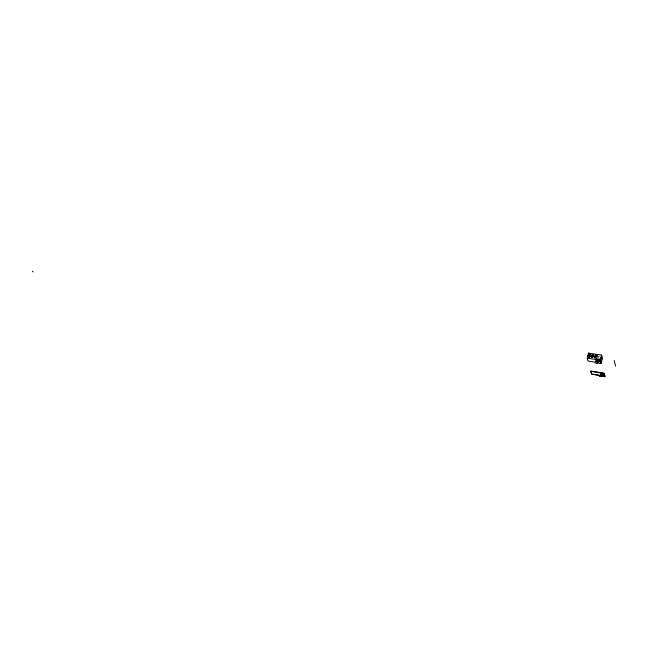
<?xml version="1.0" encoding="UTF-8"?>
<svg xmlns="http://www.w3.org/2000/svg" width="648" height="648" viewBox="0 0 648 648"><rect width="100%" height="100%" fill="white"/><g stroke="black" fill="none" stroke-linecap="round" stroke-linejoin="round"><path stroke-width="0.49" stroke-dasharray="3.24 2.43" d="M599.724 356.724L598.282 356.505L598.776 358.271"/><path stroke-width="0.97" d="M599.335 359.567L599.044 361.884L596.881 361.544L597.577 359.024M599.044 361.884L599.983 358.514M598.209 359.583L597.27 362.937L601.036 363.52L600.097 360.134L601.498 355.072L588.611 353.111L587.185 358.133L588.052 361.058L595.366 362.2L595.609 363.026L597.375 363.301L598.541 359.114M601.879 356.441L600.469 361.495L596.695 360.912L596.314 359.551L597.723 354.497M601.036 363.52L602.429 358.482L601.498 355.072M596.476 355.533L595.771 358.061L594.556 357.866L595.204 355.161L596.476 355.533L595.204 355.161M595.366 362.2L596.071 359.681M596.695 360.912L597.164 359.227M591.511 357.404C590.952 353.63 595.123 354.27 592.726 357.591L591.454 357.218L592.167 354.691M594.556 357.866L595.261 355.347M587.436 357.615L588.449 354.869L587.825 357.672M587.736 357.38L588.449 354.869M589.129 354.229L588.416 356.748L589.688 357.121C592.086 353.808 587.922 353.176 588.473 356.935M588.991 357.712L589.469 356.044L588.611 353.111M589.186 354.424L590.401 354.602M592.215 354.885L593.43 355.072M589.469 356.044L593.123 356.603M594.945 356.886L596.776 357.161M600.55 358.19L602.429 358.482M587.185 358.133L600.097 360.134M590.927 371.96L591.089 371.296L600.04 372.73L600.413 374.042L604.114 374.633M604.301 375.305L602.964 375.087L602.778 374.423M591.324 373.297L591.924 374.09L599.1 375.249L599.53 376.083A1.377 0.559 14.9 0 1 600.688 375.686L601.32 376.472L600.85 374.787L604.309 375.346M604.795 375.759L603.75 373.329L600.275 372.77L600.615 373.969M604.94 376.294L601.19 376.018M601.223 376.124L605.07 376.747L604.09 373.216L590.652 371.053L591.575 374.131L598.898 375.322L599.505 376.18M600.858 376.302L600.583 374.641L601.271 375.443A1.385 0.567 14.8 0 0 602.429 375.046L602.543 374.382M32.4 271.253L33.121 271.941M591.211 372.009L591.608 373.345M596.881 361.544L597.375 363.301M600.842 374.107L600.696 373.394A1.385 0.567 14.8 0 1 602.203 374.228L602.235 374.333M604.503 375.71L604.657 376.245M614.183 360.58L615.6 366.136M588.878 356.335L588.878 356.335"/></g></svg>
